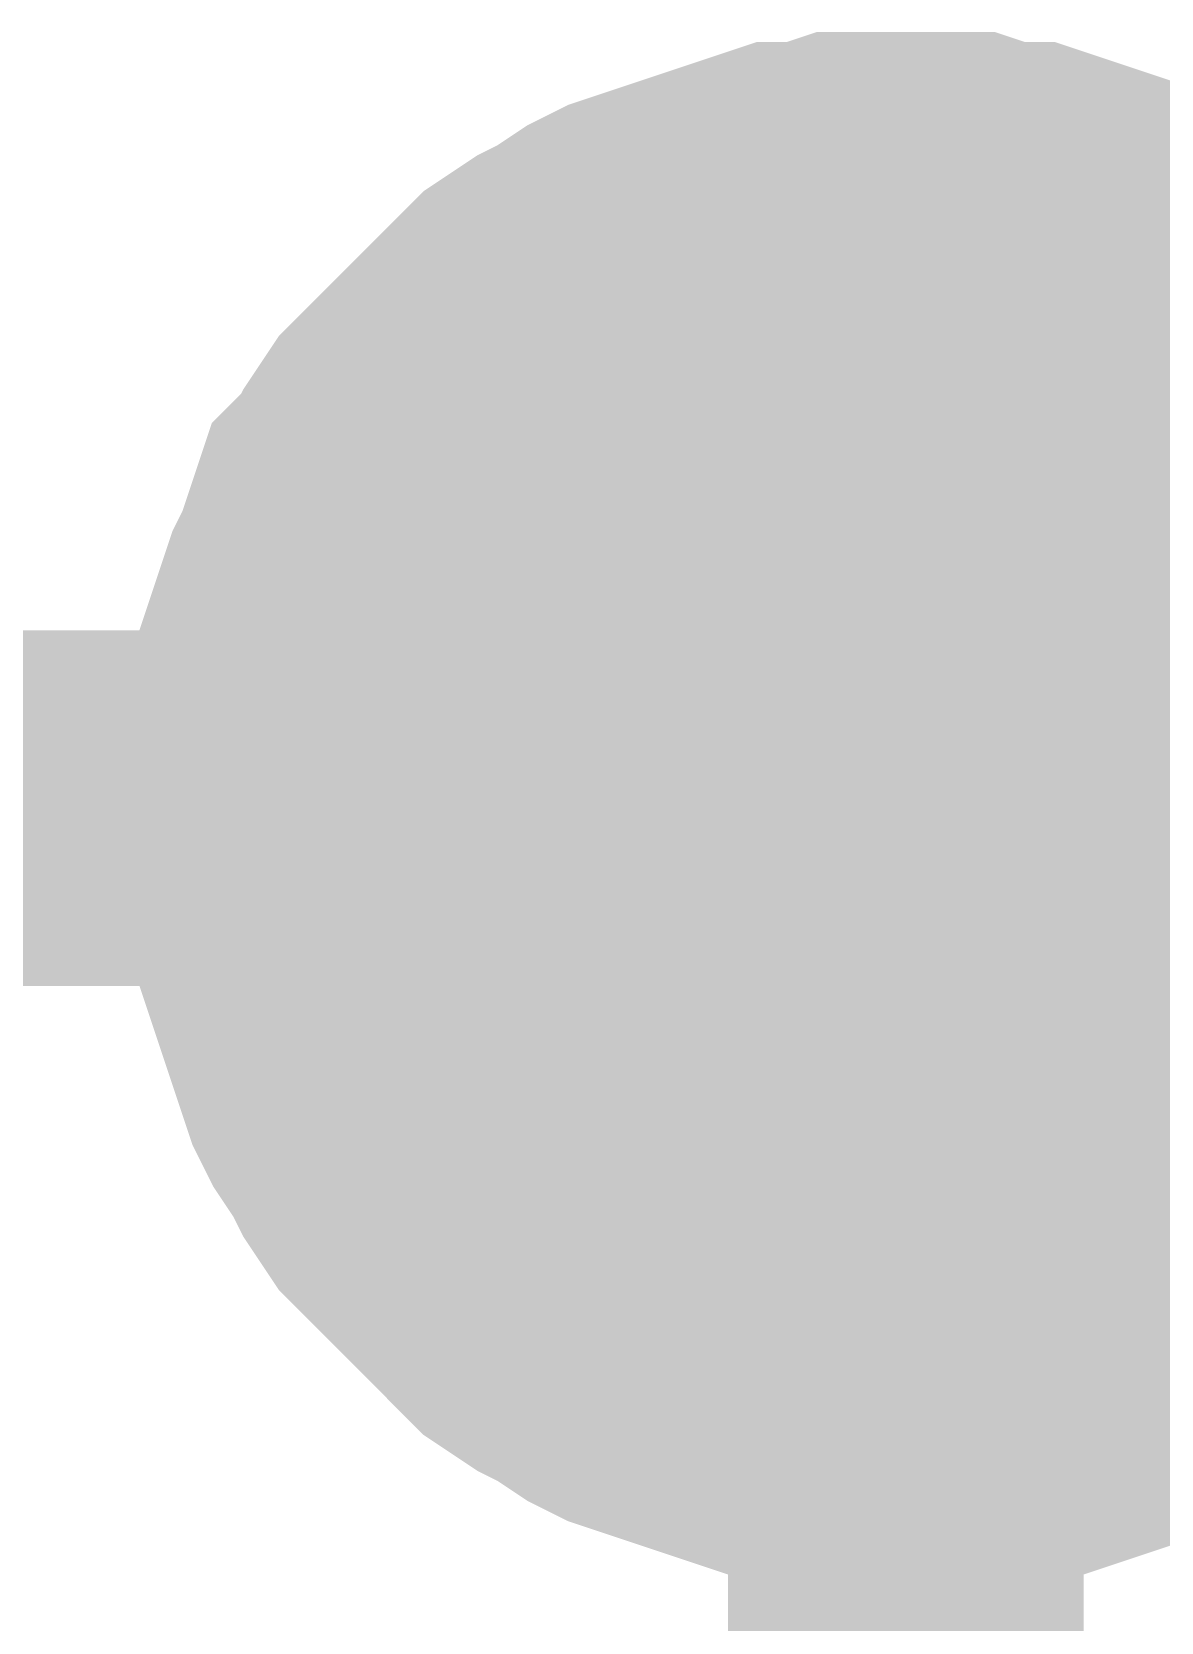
# Model space of a CAD drawing. Header units: inches. Extents: x 0 to 431, y 0 to 297.
# Drawn here: x 64.769 to 65.721, y 98.313 to 99.653 of the extents above; entities that cross this region are included whole.
import ezdxf

# ---------------------------------------------------------------- set-up
doc = ezdxf.new("R2010")
doc.units = ezdxf.units.IN
doc.layers.add('Sheet', color=255, linetype='Continuous')

msp = doc.modelspace()

# ---------------------------------------------------------------- linework, layer by layer
at = {"layer": 'Sheet'}
for points in [[(64.9933, 98.9985, 0.2997, 0.2997, 0), (64.9933, 99.0237, 0.2997, 0.2997, 0), (64.9933, 99.0489, 0.2997, 0.2997, 0), (65.0017, 99.0742, 0.2997, 0.2997, 0), (65.0017, 99.0994, 0.2997, 0.2997, 0), (65.0101, 99.1246, 0.2997, 0.2997, 0), (65.0185, 99.1498, 0.2997, 0.2997, 0), (65.0269, 99.175, 0.2997, 0.2997, 0), (65.0353, 99.1918, 0.2997, 0.2997, 0), (65.0437, 99.217, 0.2997, 0.2997, 0), (65.0521, 99.2422, 0.2997, 0.2997, 0), (65.0689, 99.259, 0.2997, 0.2997, 0), (65.0773, 99.2758, 0.2997, 0.2997, 0), (65.0941, 99.301, 0.2997, 0.2997, 0), (65.1109, 99.3178, 0.2997, 0.2997, 0), (65.1277, 99.3346, 0.2997, 0.2997, 0), (65.1445, 99.3514, 0.2997, 0.2997, 0), (65.1613, 99.3682, 0.2997, 0.2997, 0), (65.1781, 99.385, 0.2997, 0.2997, 0), (65.1949, 99.4018, 0.2997, 0.2997, 0), (65.2201, 99.4186, 0.2997, 0.2997, 0), (65.2369, 99.427, 0.2997, 0.2997, 0), (65.2621, 99.4438, 0.2997, 0.2997, 0), (65.2789, 99.4522, 0.2997, 0.2997, 0), (65.3041, 99.4606, 0.2997, 0.2997, 0), (65.3293, 99.469, 0.2997, 0.2997, 0), (65.3545, 99.4774, 0.2997, 0.2997, 0), (65.3797, 99.4858, 0.2997, 0.2997, 0), (65.4049, 99.4942, 0.2997, 0.2997, 0), (65.4301, 99.4942, 0.2997, 0.2997, 0), (65.4553, 99.5026, 0.2997, 0.2997, 0), (65.4805, 99.5026, 0.2997, 0.2997, 0), (65.5057, 99.5026, 0.2997, 0.2997, 0)], [(64.9933, 98.9985, 0.2997, 0.2997, 0), (64.9933, 99.0237, 0.2997, 0.2997, 0), (64.9933, 99.0489, 0.2997, 0.2997, 0), (65.0017, 99.0742, 0.2997, 0.2997, 0), (65.0017, 99.0994, 0.2997, 0.2997, 0), (65.0101, 99.1246, 0.2997, 0.2997, 0), (65.0185, 99.1498, 0.2997, 0.2997, 0), (65.0269, 99.175, 0.2997, 0.2997, 0), (65.0353, 99.1918, 0.2997, 0.2997, 0), (65.0437, 99.217, 0.2997, 0.2997, 0), (65.0521, 99.2422, 0.2997, 0.2997, 0), (65.0689, 99.259, 0.2997, 0.2997, 0), (65.0773, 99.2758, 0.2997, 0.2997, 0), (65.0941, 99.301, 0.2997, 0.2997, 0), (65.1109, 99.3178, 0.2997, 0.2997, 0), (65.1277, 99.3346, 0.2997, 0.2997, 0), (65.1445, 99.3514, 0.2997, 0.2997, 0), (65.1613, 99.3682, 0.2997, 0.2997, 0), (65.1781, 99.385, 0.2997, 0.2997, 0), (65.1949, 99.4018, 0.2997, 0.2997, 0), (65.2201, 99.4186, 0.2997, 0.2997, 0), (65.2369, 99.427, 0.2997, 0.2997, 0), (65.2621, 99.4438, 0.2997, 0.2997, 0), (65.2789, 99.4522, 0.2997, 0.2997, 0), (65.3041, 99.4606, 0.2997, 0.2997, 0), (65.3293, 99.469, 0.2997, 0.2997, 0), (65.3545, 99.4774, 0.2997, 0.2997, 0), (65.3797, 99.4858, 0.2997, 0.2997, 0), (65.4049, 99.4942, 0.2997, 0.2997, 0), (65.4301, 99.4942, 0.2997, 0.2997, 0), (65.4553, 99.5026, 0.2997, 0.2997, 0), (65.4805, 99.5026, 0.2997, 0.2997, 0), (65.5057, 99.5026, 0.2997, 0.2997, 0)], [(64.9933, 98.9985, 0.2997, 0.2997, 0), (64.9933, 99.0237, 0.2997, 0.2997, 0), (64.9933, 99.0489, 0.2997, 0.2997, 0), (65.0017, 99.0742, 0.2997, 0.2997, 0), (65.0017, 99.0994, 0.2997, 0.2997, 0), (65.0101, 99.1246, 0.2997, 0.2997, 0), (65.0185, 99.1498, 0.2997, 0.2997, 0), (65.0269, 99.175, 0.2997, 0.2997, 0), (65.0353, 99.1918, 0.2997, 0.2997, 0), (65.0437, 99.217, 0.2997, 0.2997, 0), (65.0521, 99.2422, 0.2997, 0.2997, 0), (65.0689, 99.259, 0.2997, 0.2997, 0), (65.0773, 99.2758, 0.2997, 0.2997, 0), (65.0941, 99.301, 0.2997, 0.2997, 0), (65.1109, 99.3178, 0.2997, 0.2997, 0), (65.1277, 99.3346, 0.2997, 0.2997, 0), (65.1445, 99.3514, 0.2997, 0.2997, 0), (65.1613, 99.3682, 0.2997, 0.2997, 0), (65.1781, 99.385, 0.2997, 0.2997, 0), (65.1949, 99.4018, 0.2997, 0.2997, 0), (65.2201, 99.4186, 0.2997, 0.2997, 0), (65.2369, 99.427, 0.2997, 0.2997, 0), (65.2621, 99.4438, 0.2997, 0.2997, 0), (65.2789, 99.4522, 0.2997, 0.2997, 0), (65.3041, 99.4606, 0.2997, 0.2997, 0), (65.3293, 99.469, 0.2997, 0.2997, 0), (65.3545, 99.4774, 0.2997, 0.2997, 0), (65.3797, 99.4858, 0.2997, 0.2997, 0), (65.4049, 99.4942, 0.2997, 0.2997, 0), (65.4301, 99.4942, 0.2997, 0.2997, 0), (65.4553, 99.5026, 0.2997, 0.2997, 0), (65.4805, 99.5026, 0.2997, 0.2997, 0), (65.5057, 99.5026, 0.2997, 0.2997, 0)], [(64.9933, 98.9985, 0.2997, 0.2997, 0), (64.9933, 99.0237, 0.2997, 0.2997, 0), (64.9933, 99.0489, 0.2997, 0.2997, 0), (65.0017, 99.0742, 0.2997, 0.2997, 0), (65.0017, 99.0994, 0.2997, 0.2997, 0), (65.0101, 99.1246, 0.2997, 0.2997, 0), (65.0185, 99.1498, 0.2997, 0.2997, 0), (65.0269, 99.175, 0.2997, 0.2997, 0), (65.0353, 99.1918, 0.2997, 0.2997, 0), (65.0437, 99.217, 0.2997, 0.2997, 0), (65.0521, 99.2422, 0.2997, 0.2997, 0), (65.0689, 99.259, 0.2997, 0.2997, 0), (65.0773, 99.2758, 0.2997, 0.2997, 0), (65.0941, 99.301, 0.2997, 0.2997, 0), (65.1109, 99.3178, 0.2997, 0.2997, 0), (65.1277, 99.3346, 0.2997, 0.2997, 0), (65.1445, 99.3514, 0.2997, 0.2997, 0), (65.1613, 99.3682, 0.2997, 0.2997, 0), (65.1781, 99.385, 0.2997, 0.2997, 0), (65.1949, 99.4018, 0.2997, 0.2997, 0), (65.2201, 99.4186, 0.2997, 0.2997, 0), (65.2369, 99.427, 0.2997, 0.2997, 0), (65.2621, 99.4438, 0.2997, 0.2997, 0), (65.2789, 99.4522, 0.2997, 0.2997, 0), (65.3041, 99.4606, 0.2997, 0.2997, 0), (65.3293, 99.469, 0.2997, 0.2997, 0), (65.3545, 99.4774, 0.2997, 0.2997, 0), (65.3797, 99.4858, 0.2997, 0.2997, 0), (65.4049, 99.4942, 0.2997, 0.2997, 0), (65.4301, 99.4942, 0.2997, 0.2997, 0), (65.4553, 99.5026, 0.2997, 0.2997, 0), (65.4805, 99.5026, 0.2997, 0.2997, 0), (65.5057, 99.5026, 0.2997, 0.2997, 0)], [(65.5057, 99.5026, 0.2997, 0.2997, 0), (65.5057, 99.5026, 0.2997, 0.2997, 0)], [(65.5057, 99.5026, 0.2997, 0.2997, 0), (65.5309, 99.5026, 0.2997, 0.2997, 0), (65.5562, 99.5026, 0.2997, 0.2997, 0), (65.5814, 99.4942, 0.2997, 0.2997, 0), (65.6066, 99.4942, 0.2997, 0.2997, 0), (65.6318, 99.4858, 0.2997, 0.2997, 0), (65.657, 99.4774, 0.2997, 0.2997, 0), (65.6822, 99.469, 0.2997, 0.2997, 0), (65.699, 99.4606, 0.2997, 0.2997, 0), (65.7242, 99.4522, 0.2997, 0.2997, 0), (65.7494, 99.4438, 0.2997, 0.2997, 0), (65.7662, 99.427, 0.2997, 0.2997, 0), (65.783, 99.4186, 0.2997, 0.2997, 0), (65.8082, 99.4018, 0.2997, 0.2997, 0), (65.825, 99.385, 0.2997, 0.2997, 0), (65.8418, 99.3682, 0.2997, 0.2997, 0), (65.8586, 99.3514, 0.2997, 0.2997, 0), (65.8754, 99.3346, 0.2997, 0.2997, 0)], [(65.5057, 99.5026, 0.2997, 0.2997, 0), (65.5057, 99.5026, 0.2997, 0.2997, 0)], [(65.5057, 99.5026, 0.2997, 0.2997, 0), (65.5309, 99.5026, 0.2997, 0.2997, 0), (65.5562, 99.5026, 0.2997, 0.2997, 0), (65.5814, 99.4942, 0.2997, 0.2997, 0), (65.6066, 99.4942, 0.2997, 0.2997, 0), (65.6318, 99.4858, 0.2997, 0.2997, 0), (65.657, 99.4774, 0.2997, 0.2997, 0), (65.6822, 99.469, 0.2997, 0.2997, 0), (65.699, 99.4606, 0.2997, 0.2997, 0), (65.7242, 99.4522, 0.2997, 0.2997, 0), (65.7494, 99.4438, 0.2997, 0.2997, 0), (65.7662, 99.427, 0.2997, 0.2997, 0), (65.783, 99.4186, 0.2997, 0.2997, 0), (65.8082, 99.4018, 0.2997, 0.2997, 0), (65.825, 99.385, 0.2997, 0.2997, 0), (65.8418, 99.3682, 0.2997, 0.2997, 0), (65.8586, 99.3514, 0.2997, 0.2997, 0), (65.8754, 99.3346, 0.2997, 0.2997, 0)], [(65.5057, 99.5026, 0.2997, 0.2997, 0), (65.5057, 99.5026, 0.2997, 0.2997, 0)], [(65.5057, 99.5026, 0.2997, 0.2997, 0), (65.5309, 99.5026, 0.2997, 0.2997, 0), (65.5562, 99.5026, 0.2997, 0.2997, 0), (65.5814, 99.4942, 0.2997, 0.2997, 0), (65.6066, 99.4942, 0.2997, 0.2997, 0), (65.6318, 99.4858, 0.2997, 0.2997, 0), (65.657, 99.4774, 0.2997, 0.2997, 0), (65.6822, 99.469, 0.2997, 0.2997, 0), (65.699, 99.4606, 0.2997, 0.2997, 0), (65.7242, 99.4522, 0.2997, 0.2997, 0), (65.7494, 99.4438, 0.2997, 0.2997, 0), (65.7662, 99.427, 0.2997, 0.2997, 0), (65.783, 99.4186, 0.2997, 0.2997, 0), (65.8082, 99.4018, 0.2997, 0.2997, 0), (65.825, 99.385, 0.2997, 0.2997, 0), (65.8418, 99.3682, 0.2997, 0.2997, 0), (65.8586, 99.3514, 0.2997, 0.2997, 0), (65.8754, 99.3346, 0.2997, 0.2997, 0)], [(65.5057, 99.5026, 0.2997, 0.2997, 0), (65.5057, 99.5026, 0.2997, 0.2997, 0)], [(65.5057, 99.5026, 0.2997, 0.2997, 0), (65.5309, 99.5026, 0.2997, 0.2997, 0), (65.5562, 99.5026, 0.2997, 0.2997, 0), (65.5814, 99.4942, 0.2997, 0.2997, 0), (65.6066, 99.4942, 0.2997, 0.2997, 0), (65.6318, 99.4858, 0.2997, 0.2997, 0), (65.657, 99.4774, 0.2997, 0.2997, 0), (65.6822, 99.469, 0.2997, 0.2997, 0), (65.699, 99.4606, 0.2997, 0.2997, 0), (65.7242, 99.4522, 0.2997, 0.2997, 0), (65.7494, 99.4438, 0.2997, 0.2997, 0), (65.7662, 99.427, 0.2997, 0.2997, 0), (65.783, 99.4186, 0.2997, 0.2997, 0), (65.8082, 99.4018, 0.2997, 0.2997, 0), (65.825, 99.385, 0.2997, 0.2997, 0), (65.8418, 99.3682, 0.2997, 0.2997, 0), (65.8586, 99.3514, 0.2997, 0.2997, 0), (65.8754, 99.3346, 0.2997, 0.2997, 0)], [(64.9933, 98.9985, 0.0991, 0.0991, 0), (64.9933, 99.0237, 0.0991, 0.0991, 0), (64.9933, 99.0489, 0.0991, 0.0991, 0), (65.0017, 99.0742, 0.0991, 0.0991, 0), (65.0017, 99.0994, 0.0991, 0.0991, 0), (65.0101, 99.1246, 0.0991, 0.0991, 0), (65.0185, 99.1498, 0.0991, 0.0991, 0), (65.0269, 99.175, 0.0991, 0.0991, 0), (65.0353, 99.1918, 0.0991, 0.0991, 0), (65.0437, 99.217, 0.0991, 0.0991, 0), (65.0521, 99.2422, 0.0991, 0.0991, 0), (65.0689, 99.259, 0.0991, 0.0991, 0), (65.0773, 99.2758, 0.0991, 0.0991, 0), (65.0941, 99.301, 0.0991, 0.0991, 0), (65.1109, 99.3178, 0.0991, 0.0991, 0), (65.1277, 99.3346, 0.0991, 0.0991, 0), (65.1445, 99.3514, 0.0991, 0.0991, 0), (65.1613, 99.3682, 0.0991, 0.0991, 0), (65.1781, 99.385, 0.0991, 0.0991, 0), (65.1949, 99.4018, 0.0991, 0.0991, 0), (65.2201, 99.4186, 0.0991, 0.0991, 0), (65.2369, 99.427, 0.0991, 0.0991, 0), (65.2621, 99.4438, 0.0991, 0.0991, 0), (65.2789, 99.4522, 0.0991, 0.0991, 0), (65.3041, 99.4606, 0.0991, 0.0991, 0), (65.3293, 99.469, 0.0991, 0.0991, 0), (65.3545, 99.4774, 0.0991, 0.0991, 0), (65.3797, 99.4858, 0.0991, 0.0991, 0), (65.4049, 99.4942, 0.0991, 0.0991, 0), (65.4301, 99.4942, 0.0991, 0.0991, 0), (65.4553, 99.5026, 0.0991, 0.0991, 0), (65.4805, 99.5026, 0.0991, 0.0991, 0), (65.5057, 99.5026, 0.0991, 0.0991, 0)], [(64.9933, 98.9985, 0.0991, 0.0991, 0), (64.9933, 99.0237, 0.0991, 0.0991, 0), (64.9933, 99.0489, 0.0991, 0.0991, 0), (65.0017, 99.0742, 0.0991, 0.0991, 0), (65.0017, 99.0994, 0.0991, 0.0991, 0), (65.0101, 99.1246, 0.0991, 0.0991, 0), (65.0185, 99.1498, 0.0991, 0.0991, 0), (65.0269, 99.175, 0.0991, 0.0991, 0), (65.0353, 99.1918, 0.0991, 0.0991, 0), (65.0437, 99.217, 0.0991, 0.0991, 0), (65.0521, 99.2422, 0.0991, 0.0991, 0), (65.0689, 99.259, 0.0991, 0.0991, 0), (65.0773, 99.2758, 0.0991, 0.0991, 0), (65.0941, 99.301, 0.0991, 0.0991, 0), (65.1109, 99.3178, 0.0991, 0.0991, 0), (65.1277, 99.3346, 0.0991, 0.0991, 0), (65.1445, 99.3514, 0.0991, 0.0991, 0), (65.1613, 99.3682, 0.0991, 0.0991, 0), (65.1781, 99.385, 0.0991, 0.0991, 0), (65.1949, 99.4018, 0.0991, 0.0991, 0), (65.2201, 99.4186, 0.0991, 0.0991, 0), (65.2369, 99.427, 0.0991, 0.0991, 0), (65.2621, 99.4438, 0.0991, 0.0991, 0), (65.2789, 99.4522, 0.0991, 0.0991, 0), (65.3041, 99.4606, 0.0991, 0.0991, 0), (65.3293, 99.469, 0.0991, 0.0991, 0), (65.3545, 99.4774, 0.0991, 0.0991, 0), (65.3797, 99.4858, 0.0991, 0.0991, 0), (65.4049, 99.4942, 0.0991, 0.0991, 0), (65.4301, 99.4942, 0.0991, 0.0991, 0), (65.4553, 99.5026, 0.0991, 0.0991, 0), (65.4805, 99.5026, 0.0991, 0.0991, 0), (65.5057, 99.5026, 0.0991, 0.0991, 0)], [(64.9933, 98.9985, 0.0991, 0.0991, 0), (64.9933, 99.0237, 0.0991, 0.0991, 0), (64.9933, 99.0489, 0.0991, 0.0991, 0), (65.0017, 99.0742, 0.0991, 0.0991, 0), (65.0017, 99.0994, 0.0991, 0.0991, 0), (65.0101, 99.1246, 0.0991, 0.0991, 0), (65.0185, 99.1498, 0.0991, 0.0991, 0), (65.0269, 99.175, 0.0991, 0.0991, 0), (65.0353, 99.1918, 0.0991, 0.0991, 0), (65.0437, 99.217, 0.0991, 0.0991, 0), (65.0521, 99.2422, 0.0991, 0.0991, 0), (65.0689, 99.259, 0.0991, 0.0991, 0), (65.0773, 99.2758, 0.0991, 0.0991, 0), (65.0941, 99.301, 0.0991, 0.0991, 0), (65.1109, 99.3178, 0.0991, 0.0991, 0), (65.1277, 99.3346, 0.0991, 0.0991, 0), (65.1445, 99.3514, 0.0991, 0.0991, 0), (65.1613, 99.3682, 0.0991, 0.0991, 0), (65.1781, 99.385, 0.0991, 0.0991, 0), (65.1949, 99.4018, 0.0991, 0.0991, 0), (65.2201, 99.4186, 0.0991, 0.0991, 0), (65.2369, 99.427, 0.0991, 0.0991, 0), (65.2621, 99.4438, 0.0991, 0.0991, 0), (65.2789, 99.4522, 0.0991, 0.0991, 0), (65.3041, 99.4606, 0.0991, 0.0991, 0), (65.3293, 99.469, 0.0991, 0.0991, 0), (65.3545, 99.4774, 0.0991, 0.0991, 0), (65.3797, 99.4858, 0.0991, 0.0991, 0), (65.4049, 99.4942, 0.0991, 0.0991, 0), (65.4301, 99.4942, 0.0991, 0.0991, 0), (65.4553, 99.5026, 0.0991, 0.0991, 0), (65.4805, 99.5026, 0.0991, 0.0991, 0), (65.5057, 99.5026, 0.0991, 0.0991, 0)], [(64.9933, 98.9985, 0.0991, 0.0991, 0), (64.9933, 99.0237, 0.0991, 0.0991, 0), (64.9933, 99.0489, 0.0991, 0.0991, 0), (65.0017, 99.0742, 0.0991, 0.0991, 0), (65.0017, 99.0994, 0.0991, 0.0991, 0), (65.0101, 99.1246, 0.0991, 0.0991, 0), (65.0185, 99.1498, 0.0991, 0.0991, 0), (65.0269, 99.175, 0.0991, 0.0991, 0), (65.0353, 99.1918, 0.0991, 0.0991, 0), (65.0437, 99.217, 0.0991, 0.0991, 0), (65.0521, 99.2422, 0.0991, 0.0991, 0), (65.0689, 99.259, 0.0991, 0.0991, 0), (65.0773, 99.2758, 0.0991, 0.0991, 0), (65.0941, 99.301, 0.0991, 0.0991, 0), (65.1109, 99.3178, 0.0991, 0.0991, 0), (65.1277, 99.3346, 0.0991, 0.0991, 0), (65.1445, 99.3514, 0.0991, 0.0991, 0), (65.1613, 99.3682, 0.0991, 0.0991, 0), (65.1781, 99.385, 0.0991, 0.0991, 0), (65.1949, 99.4018, 0.0991, 0.0991, 0), (65.2201, 99.4186, 0.0991, 0.0991, 0), (65.2369, 99.427, 0.0991, 0.0991, 0), (65.2621, 99.4438, 0.0991, 0.0991, 0), (65.2789, 99.4522, 0.0991, 0.0991, 0), (65.3041, 99.4606, 0.0991, 0.0991, 0), (65.3293, 99.469, 0.0991, 0.0991, 0), (65.3545, 99.4774, 0.0991, 0.0991, 0), (65.3797, 99.4858, 0.0991, 0.0991, 0), (65.4049, 99.4942, 0.0991, 0.0991, 0), (65.4301, 99.4942, 0.0991, 0.0991, 0), (65.4553, 99.5026, 0.0991, 0.0991, 0), (65.4805, 99.5026, 0.0991, 0.0991, 0), (65.5057, 99.5026, 0.0991, 0.0991, 0)], [(65.5057, 99.5026, 0.0991, 0.0991, 0), (65.5057, 99.5026, 0.0991, 0.0991, 0)], [(65.5057, 99.5026, 0.0991, 0.0991, 0), (65.5309, 99.5026, 0.0991, 0.0991, 0), (65.5562, 99.5026, 0.0991, 0.0991, 0), (65.5814, 99.4942, 0.0991, 0.0991, 0), (65.6066, 99.4942, 0.0991, 0.0991, 0), (65.6318, 99.4858, 0.0991, 0.0991, 0), (65.657, 99.4774, 0.0991, 0.0991, 0), (65.6822, 99.469, 0.0991, 0.0991, 0), (65.699, 99.4606, 0.0991, 0.0991, 0), (65.7242, 99.4522, 0.0991, 0.0991, 0), (65.7494, 99.4438, 0.0991, 0.0991, 0), (65.7662, 99.427, 0.0991, 0.0991, 0), (65.783, 99.4186, 0.0991, 0.0991, 0)], [(65.5057, 99.5026, 0.0991, 0.0991, 0), (65.5057, 99.5026, 0.0991, 0.0991, 0)], [(65.5057, 99.5026, 0.0991, 0.0991, 0), (65.5309, 99.5026, 0.0991, 0.0991, 0), (65.5562, 99.5026, 0.0991, 0.0991, 0), (65.5814, 99.4942, 0.0991, 0.0991, 0), (65.6066, 99.4942, 0.0991, 0.0991, 0), (65.6318, 99.4858, 0.0991, 0.0991, 0), (65.657, 99.4774, 0.0991, 0.0991, 0), (65.6822, 99.469, 0.0991, 0.0991, 0), (65.699, 99.4606, 0.0991, 0.0991, 0), (65.7242, 99.4522, 0.0991, 0.0991, 0), (65.7494, 99.4438, 0.0991, 0.0991, 0), (65.7662, 99.427, 0.0991, 0.0991, 0), (65.783, 99.4186, 0.0991, 0.0991, 0)], [(65.5057, 99.5026, 0.0991, 0.0991, 0), (65.5057, 99.5026, 0.0991, 0.0991, 0)], [(65.5057, 99.5026, 0.0991, 0.0991, 0), (65.5309, 99.5026, 0.0991, 0.0991, 0), (65.5562, 99.5026, 0.0991, 0.0991, 0), (65.5814, 99.4942, 0.0991, 0.0991, 0), (65.6066, 99.4942, 0.0991, 0.0991, 0), (65.6318, 99.4858, 0.0991, 0.0991, 0), (65.657, 99.4774, 0.0991, 0.0991, 0), (65.6822, 99.469, 0.0991, 0.0991, 0), (65.699, 99.4606, 0.0991, 0.0991, 0), (65.7242, 99.4522, 0.0991, 0.0991, 0), (65.7494, 99.4438, 0.0991, 0.0991, 0), (65.7662, 99.427, 0.0991, 0.0991, 0), (65.783, 99.4186, 0.0991, 0.0991, 0)], [(65.5057, 99.5026, 0.0991, 0.0991, 0), (65.5057, 99.5026, 0.0991, 0.0991, 0)], [(65.5057, 99.5026, 0.0991, 0.0991, 0), (65.5309, 99.5026, 0.0991, 0.0991, 0), (65.5562, 99.5026, 0.0991, 0.0991, 0), (65.5814, 99.4942, 0.0991, 0.0991, 0), (65.6066, 99.4942, 0.0991, 0.0991, 0), (65.6318, 99.4858, 0.0991, 0.0991, 0), (65.657, 99.4774, 0.0991, 0.0991, 0), (65.6822, 99.469, 0.0991, 0.0991, 0), (65.699, 99.4606, 0.0991, 0.0991, 0), (65.7242, 99.4522, 0.0991, 0.0991, 0), (65.7494, 99.4438, 0.0991, 0.0991, 0), (65.7662, 99.427, 0.0991, 0.0991, 0), (65.783, 99.4186, 0.0991, 0.0991, 0)], [(65.5057, 98.9985, 0.2997, 0.2997, 0), (29.01, 98.9985, 0.2997, 0.2997, 0), (29.01, 91, 0.2997, 0.2997, 0), (29.01, 70.9953, 0.2997, 0.2997, 0)], [(65.5057, 98.486, 0.2997, 0.2997, 0), (65.4805, 98.486, 0.2997, 0.2997, 0), (65.4553, 98.486, 0.2997, 0.2997, 0), (65.4301, 98.4944, 0.2997, 0.2997, 0), (65.4049, 98.4944, 0.2997, 0.2997, 0), (65.3797, 98.5028, 0.2997, 0.2997, 0), (65.3545, 98.5112, 0.2997, 0.2997, 0), (65.3293, 98.5196, 0.2997, 0.2997, 0), (65.3041, 98.528, 0.2997, 0.2997, 0), (65.2789, 98.5364, 0.2997, 0.2997, 0), (65.2621, 98.5448, 0.2997, 0.2997, 0), (65.2369, 98.5616, 0.2997, 0.2997, 0), (65.2201, 98.57, 0.2997, 0.2997, 0), (65.1949, 98.5868, 0.2997, 0.2997, 0), (65.1781, 98.6036, 0.2997, 0.2997, 0), (65.1613, 98.6205, 0.2997, 0.2997, 0), (65.1445, 98.6373, 0.2997, 0.2997, 0), (65.1277, 98.6541, 0.2997, 0.2997, 0), (65.1109, 98.6709, 0.2997, 0.2997, 0), (65.0941, 98.6877, 0.2997, 0.2997, 0), (65.0773, 98.7129, 0.2997, 0.2997, 0), (65.0689, 98.7297, 0.2997, 0.2997, 0), (65.0521, 98.7549, 0.2997, 0.2997, 0), (65.0437, 98.7717, 0.2997, 0.2997, 0), (65.0353, 98.7969, 0.2997, 0.2997, 0), (65.0269, 98.8221, 0.2997, 0.2997, 0), (65.0185, 98.8473, 0.2997, 0.2997, 0), (65.0101, 98.8725, 0.2997, 0.2997, 0), (65.0017, 98.8977, 0.2997, 0.2997, 0), (65.0017, 98.9229, 0.2997, 0.2997, 0), (64.9933, 98.9481, 0.2997, 0.2997, 0), (64.9933, 98.9733, 0.2997, 0.2997, 0), (64.9933, 98.9985, 0.2997, 0.2997, 0)], [(64.9933, 98.9985, 0.2997, 0.2997, 0), (64.9933, 98.9985, 0.2997, 0.2997, 0)], [(65.5057, 98.486, 0.2997, 0.2997, 0), (65.4805, 98.486, 0.2997, 0.2997, 0), (65.4553, 98.486, 0.2997, 0.2997, 0), (65.4301, 98.4944, 0.2997, 0.2997, 0), (65.4049, 98.4944, 0.2997, 0.2997, 0), (65.3797, 98.5028, 0.2997, 0.2997, 0), (65.3545, 98.5112, 0.2997, 0.2997, 0), (65.3293, 98.5196, 0.2997, 0.2997, 0), (65.3041, 98.528, 0.2997, 0.2997, 0), (65.2789, 98.5364, 0.2997, 0.2997, 0), (65.2621, 98.5448, 0.2997, 0.2997, 0), (65.2369, 98.5616, 0.2997, 0.2997, 0), (65.2201, 98.57, 0.2997, 0.2997, 0), (65.1949, 98.5868, 0.2997, 0.2997, 0), (65.1781, 98.6036, 0.2997, 0.2997, 0), (65.1613, 98.6205, 0.2997, 0.2997, 0), (65.1445, 98.6373, 0.2997, 0.2997, 0), (65.1277, 98.6541, 0.2997, 0.2997, 0), (65.1109, 98.6709, 0.2997, 0.2997, 0), (65.0941, 98.6877, 0.2997, 0.2997, 0), (65.0773, 98.7129, 0.2997, 0.2997, 0), (65.0689, 98.7297, 0.2997, 0.2997, 0), (65.0521, 98.7549, 0.2997, 0.2997, 0), (65.0437, 98.7717, 0.2997, 0.2997, 0), (65.0353, 98.7969, 0.2997, 0.2997, 0), (65.0269, 98.8221, 0.2997, 0.2997, 0), (65.0185, 98.8473, 0.2997, 0.2997, 0), (65.0101, 98.8725, 0.2997, 0.2997, 0), (65.0017, 98.8977, 0.2997, 0.2997, 0), (65.0017, 98.9229, 0.2997, 0.2997, 0), (64.9933, 98.9481, 0.2997, 0.2997, 0), (64.9933, 98.9733, 0.2997, 0.2997, 0), (64.9933, 98.9985, 0.2997, 0.2997, 0)], [(64.9933, 98.9985, 0.2997, 0.2997, 0), (64.9933, 98.9985, 0.2997, 0.2997, 0)], [(65.5057, 98.486, 0.2997, 0.2997, 0), (65.4805, 98.486, 0.2997, 0.2997, 0), (65.4553, 98.486, 0.2997, 0.2997, 0), (65.4301, 98.4944, 0.2997, 0.2997, 0), (65.4049, 98.4944, 0.2997, 0.2997, 0), (65.3797, 98.5028, 0.2997, 0.2997, 0), (65.3545, 98.5112, 0.2997, 0.2997, 0), (65.3293, 98.5196, 0.2997, 0.2997, 0), (65.3041, 98.528, 0.2997, 0.2997, 0), (65.2789, 98.5364, 0.2997, 0.2997, 0), (65.2621, 98.5448, 0.2997, 0.2997, 0), (65.2369, 98.5616, 0.2997, 0.2997, 0), (65.2201, 98.57, 0.2997, 0.2997, 0), (65.1949, 98.5868, 0.2997, 0.2997, 0), (65.1781, 98.6036, 0.2997, 0.2997, 0), (65.1613, 98.6205, 0.2997, 0.2997, 0), (65.1445, 98.6373, 0.2997, 0.2997, 0), (65.1277, 98.6541, 0.2997, 0.2997, 0), (65.1109, 98.6709, 0.2997, 0.2997, 0), (65.0941, 98.6877, 0.2997, 0.2997, 0), (65.0773, 98.7129, 0.2997, 0.2997, 0), (65.0689, 98.7297, 0.2997, 0.2997, 0), (65.0521, 98.7549, 0.2997, 0.2997, 0), (65.0437, 98.7717, 0.2997, 0.2997, 0), (65.0353, 98.7969, 0.2997, 0.2997, 0), (65.0269, 98.8221, 0.2997, 0.2997, 0), (65.0185, 98.8473, 0.2997, 0.2997, 0), (65.0101, 98.8725, 0.2997, 0.2997, 0), (65.0017, 98.8977, 0.2997, 0.2997, 0), (65.0017, 98.9229, 0.2997, 0.2997, 0), (64.9933, 98.9481, 0.2997, 0.2997, 0), (64.9933, 98.9733, 0.2997, 0.2997, 0), (64.9933, 98.9985, 0.2997, 0.2997, 0)], [(64.9933, 98.9985, 0.2997, 0.2997, 0), (64.9933, 98.9985, 0.2997, 0.2997, 0)], [(65.5057, 98.486, 0.2997, 0.2997, 0), (65.4805, 98.486, 0.2997, 0.2997, 0), (65.4553, 98.486, 0.2997, 0.2997, 0), (65.4301, 98.4944, 0.2997, 0.2997, 0), (65.4049, 98.4944, 0.2997, 0.2997, 0), (65.3797, 98.5028, 0.2997, 0.2997, 0), (65.3545, 98.5112, 0.2997, 0.2997, 0), (65.3293, 98.5196, 0.2997, 0.2997, 0), (65.3041, 98.528, 0.2997, 0.2997, 0), (65.2789, 98.5364, 0.2997, 0.2997, 0), (65.2621, 98.5448, 0.2997, 0.2997, 0), (65.2369, 98.5616, 0.2997, 0.2997, 0), (65.2201, 98.57, 0.2997, 0.2997, 0), (65.1949, 98.5868, 0.2997, 0.2997, 0), (65.1781, 98.6036, 0.2997, 0.2997, 0), (65.1613, 98.6205, 0.2997, 0.2997, 0), (65.1445, 98.6373, 0.2997, 0.2997, 0), (65.1277, 98.6541, 0.2997, 0.2997, 0), (65.1109, 98.6709, 0.2997, 0.2997, 0), (65.0941, 98.6877, 0.2997, 0.2997, 0), (65.0773, 98.7129, 0.2997, 0.2997, 0), (65.0689, 98.7297, 0.2997, 0.2997, 0), (65.0521, 98.7549, 0.2997, 0.2997, 0), (65.0437, 98.7717, 0.2997, 0.2997, 0), (65.0353, 98.7969, 0.2997, 0.2997, 0), (65.0269, 98.8221, 0.2997, 0.2997, 0), (65.0185, 98.8473, 0.2997, 0.2997, 0), (65.0101, 98.8725, 0.2997, 0.2997, 0), (65.0017, 98.8977, 0.2997, 0.2997, 0), (65.0017, 98.9229, 0.2997, 0.2997, 0), (64.9933, 98.9481, 0.2997, 0.2997, 0), (64.9933, 98.9733, 0.2997, 0.2997, 0), (64.9933, 98.9985, 0.2997, 0.2997, 0)], [(64.9933, 98.9985, 0.2997, 0.2997, 0), (64.9933, 98.9985, 0.2997, 0.2997, 0)], [(70.5802, 72.9025, 0.2997, 0.2997, 0), (65.5057, 72.9025, 0.2997, 0.2997, 0), (65.5057, 98.9985, 0.2997, 0.2997, 0), (87.2234, 98.9985, 0.2997, 0.2997, 0)], [(65.5057, 98.486, 0.0991, 0.0991, 0), (65.4805, 98.486, 0.0991, 0.0991, 0), (65.4553, 98.486, 0.0991, 0.0991, 0), (65.4301, 98.4944, 0.0991, 0.0991, 0), (65.4049, 98.4944, 0.0991, 0.0991, 0), (65.3797, 98.5028, 0.0991, 0.0991, 0), (65.3545, 98.5112, 0.0991, 0.0991, 0), (65.3293, 98.5196, 0.0991, 0.0991, 0), (65.3041, 98.528, 0.0991, 0.0991, 0), (65.2789, 98.5364, 0.0991, 0.0991, 0), (65.2621, 98.5448, 0.0991, 0.0991, 0), (65.2369, 98.5616, 0.0991, 0.0991, 0), (65.2201, 98.57, 0.0991, 0.0991, 0), (65.1949, 98.5868, 0.0991, 0.0991, 0), (65.1781, 98.6036, 0.0991, 0.0991, 0), (65.1613, 98.6205, 0.0991, 0.0991, 0), (65.1445, 98.6373, 0.0991, 0.0991, 0), (65.1277, 98.6541, 0.0991, 0.0991, 0), (65.1109, 98.6709, 0.0991, 0.0991, 0), (65.0941, 98.6877, 0.0991, 0.0991, 0), (65.0773, 98.7129, 0.0991, 0.0991, 0), (65.0689, 98.7297, 0.0991, 0.0991, 0), (65.0521, 98.7549, 0.0991, 0.0991, 0), (65.0437, 98.7717, 0.0991, 0.0991, 0), (65.0353, 98.7969, 0.0991, 0.0991, 0), (65.0269, 98.8221, 0.0991, 0.0991, 0), (65.0185, 98.8473, 0.0991, 0.0991, 0), (65.0101, 98.8725, 0.0991, 0.0991, 0), (65.0017, 98.8977, 0.0991, 0.0991, 0), (65.0017, 98.9229, 0.0991, 0.0991, 0), (64.9933, 98.9481, 0.0991, 0.0991, 0), (64.9933, 98.9733, 0.0991, 0.0991, 0), (64.9933, 98.9985, 0.0991, 0.0991, 0)], [(64.9933, 98.9985, 0.0991, 0.0991, 0), (64.9933, 98.9985, 0.0991, 0.0991, 0)], [(65.5057, 98.486, 0.0991, 0.0991, 0), (65.4805, 98.486, 0.0991, 0.0991, 0), (65.4553, 98.486, 0.0991, 0.0991, 0), (65.4301, 98.4944, 0.0991, 0.0991, 0), (65.4049, 98.4944, 0.0991, 0.0991, 0), (65.3797, 98.5028, 0.0991, 0.0991, 0), (65.3545, 98.5112, 0.0991, 0.0991, 0), (65.3293, 98.5196, 0.0991, 0.0991, 0), (65.3041, 98.528, 0.0991, 0.0991, 0), (65.2789, 98.5364, 0.0991, 0.0991, 0), (65.2621, 98.5448, 0.0991, 0.0991, 0), (65.2369, 98.5616, 0.0991, 0.0991, 0), (65.2201, 98.57, 0.0991, 0.0991, 0), (65.1949, 98.5868, 0.0991, 0.0991, 0), (65.1781, 98.6036, 0.0991, 0.0991, 0), (65.1613, 98.6205, 0.0991, 0.0991, 0), (65.1445, 98.6373, 0.0991, 0.0991, 0), (65.1277, 98.6541, 0.0991, 0.0991, 0), (65.1109, 98.6709, 0.0991, 0.0991, 0), (65.0941, 98.6877, 0.0991, 0.0991, 0), (65.0773, 98.7129, 0.0991, 0.0991, 0), (65.0689, 98.7297, 0.0991, 0.0991, 0), (65.0521, 98.7549, 0.0991, 0.0991, 0), (65.0437, 98.7717, 0.0991, 0.0991, 0), (65.0353, 98.7969, 0.0991, 0.0991, 0), (65.0269, 98.8221, 0.0991, 0.0991, 0), (65.0185, 98.8473, 0.0991, 0.0991, 0), (65.0101, 98.8725, 0.0991, 0.0991, 0), (65.0017, 98.8977, 0.0991, 0.0991, 0), (65.0017, 98.9229, 0.0991, 0.0991, 0), (64.9933, 98.9481, 0.0991, 0.0991, 0), (64.9933, 98.9733, 0.0991, 0.0991, 0), (64.9933, 98.9985, 0.0991, 0.0991, 0)], [(64.9933, 98.9985, 0.0991, 0.0991, 0), (64.9933, 98.9985, 0.0991, 0.0991, 0)], [(65.5057, 98.486, 0.0991, 0.0991, 0), (65.4805, 98.486, 0.0991, 0.0991, 0), (65.4553, 98.486, 0.0991, 0.0991, 0), (65.4301, 98.4944, 0.0991, 0.0991, 0), (65.4049, 98.4944, 0.0991, 0.0991, 0), (65.3797, 98.5028, 0.0991, 0.0991, 0), (65.3545, 98.5112, 0.0991, 0.0991, 0), (65.3293, 98.5196, 0.0991, 0.0991, 0), (65.3041, 98.528, 0.0991, 0.0991, 0), (65.2789, 98.5364, 0.0991, 0.0991, 0), (65.2621, 98.5448, 0.0991, 0.0991, 0), (65.2369, 98.5616, 0.0991, 0.0991, 0), (65.2201, 98.57, 0.0991, 0.0991, 0), (65.1949, 98.5868, 0.0991, 0.0991, 0), (65.1781, 98.6036, 0.0991, 0.0991, 0), (65.1613, 98.6205, 0.0991, 0.0991, 0), (65.1445, 98.6373, 0.0991, 0.0991, 0), (65.1277, 98.6541, 0.0991, 0.0991, 0), (65.1109, 98.6709, 0.0991, 0.0991, 0), (65.0941, 98.6877, 0.0991, 0.0991, 0), (65.0773, 98.7129, 0.0991, 0.0991, 0), (65.0689, 98.7297, 0.0991, 0.0991, 0), (65.0521, 98.7549, 0.0991, 0.0991, 0), (65.0437, 98.7717, 0.0991, 0.0991, 0), (65.0353, 98.7969, 0.0991, 0.0991, 0), (65.0269, 98.8221, 0.0991, 0.0991, 0), (65.0185, 98.8473, 0.0991, 0.0991, 0), (65.0101, 98.8725, 0.0991, 0.0991, 0), (65.0017, 98.8977, 0.0991, 0.0991, 0), (65.0017, 98.9229, 0.0991, 0.0991, 0), (64.9933, 98.9481, 0.0991, 0.0991, 0), (64.9933, 98.9733, 0.0991, 0.0991, 0), (64.9933, 98.9985, 0.0991, 0.0991, 0)], [(64.9933, 98.9985, 0.0991, 0.0991, 0), (64.9933, 98.9985, 0.0991, 0.0991, 0)], [(65.5057, 98.486, 0.0991, 0.0991, 0), (65.4805, 98.486, 0.0991, 0.0991, 0), (65.4553, 98.486, 0.0991, 0.0991, 0), (65.4301, 98.4944, 0.0991, 0.0991, 0), (65.4049, 98.4944, 0.0991, 0.0991, 0), (65.3797, 98.5028, 0.0991, 0.0991, 0), (65.3545, 98.5112, 0.0991, 0.0991, 0), (65.3293, 98.5196, 0.0991, 0.0991, 0), (65.3041, 98.528, 0.0991, 0.0991, 0), (65.2789, 98.5364, 0.0991, 0.0991, 0), (65.2621, 98.5448, 0.0991, 0.0991, 0), (65.2369, 98.5616, 0.0991, 0.0991, 0), (65.2201, 98.57, 0.0991, 0.0991, 0), (65.1949, 98.5868, 0.0991, 0.0991, 0), (65.1781, 98.6036, 0.0991, 0.0991, 0), (65.1613, 98.6205, 0.0991, 0.0991, 0), (65.1445, 98.6373, 0.0991, 0.0991, 0), (65.1277, 98.6541, 0.0991, 0.0991, 0), (65.1109, 98.6709, 0.0991, 0.0991, 0), (65.0941, 98.6877, 0.0991, 0.0991, 0), (65.0773, 98.7129, 0.0991, 0.0991, 0), (65.0689, 98.7297, 0.0991, 0.0991, 0), (65.0521, 98.7549, 0.0991, 0.0991, 0), (65.0437, 98.7717, 0.0991, 0.0991, 0), (65.0353, 98.7969, 0.0991, 0.0991, 0), (65.0269, 98.8221, 0.0991, 0.0991, 0), (65.0185, 98.8473, 0.0991, 0.0991, 0), (65.0101, 98.8725, 0.0991, 0.0991, 0), (65.0017, 98.8977, 0.0991, 0.0991, 0), (65.0017, 98.9229, 0.0991, 0.0991, 0), (64.9933, 98.9481, 0.0991, 0.0991, 0), (64.9933, 98.9733, 0.0991, 0.0991, 0), (64.9933, 98.9985, 0.0991, 0.0991, 0)], [(64.9933, 98.9985, 0.0991, 0.0991, 0), (64.9933, 98.9985, 0.0991, 0.0991, 0)], [(65.8754, 98.6541, 0.2997, 0.2997, 0), (65.8586, 98.6373, 0.2997, 0.2997, 0), (65.8418, 98.6205, 0.2997, 0.2997, 0), (65.825, 98.6036, 0.2997, 0.2997, 0), (65.8082, 98.5868, 0.2997, 0.2997, 0), (65.783, 98.57, 0.2997, 0.2997, 0), (65.7662, 98.5616, 0.2997, 0.2997, 0), (65.7494, 98.5448, 0.2997, 0.2997, 0), (65.7242, 98.5364, 0.2997, 0.2997, 0), (65.699, 98.528, 0.2997, 0.2997, 0), (65.6822, 98.5196, 0.2997, 0.2997, 0), (65.657, 98.5112, 0.2997, 0.2997, 0), (65.6318, 98.5028, 0.2997, 0.2997, 0), (65.6066, 98.4944, 0.2997, 0.2997, 0), (65.5814, 98.4944, 0.2997, 0.2997, 0), (65.5562, 98.486, 0.2997, 0.2997, 0), (65.5309, 98.486, 0.2997, 0.2997, 0), (65.5057, 98.486, 0.2997, 0.2997, 0)], [(65.8754, 98.6541, 0.2997, 0.2997, 0), (65.8586, 98.6373, 0.2997, 0.2997, 0), (65.8418, 98.6205, 0.2997, 0.2997, 0), (65.825, 98.6036, 0.2997, 0.2997, 0), (65.8082, 98.5868, 0.2997, 0.2997, 0), (65.783, 98.57, 0.2997, 0.2997, 0), (65.7662, 98.5616, 0.2997, 0.2997, 0), (65.7494, 98.5448, 0.2997, 0.2997, 0), (65.7242, 98.5364, 0.2997, 0.2997, 0), (65.699, 98.528, 0.2997, 0.2997, 0), (65.6822, 98.5196, 0.2997, 0.2997, 0), (65.657, 98.5112, 0.2997, 0.2997, 0), (65.6318, 98.5028, 0.2997, 0.2997, 0), (65.6066, 98.4944, 0.2997, 0.2997, 0), (65.5814, 98.4944, 0.2997, 0.2997, 0), (65.5562, 98.486, 0.2997, 0.2997, 0), (65.5309, 98.486, 0.2997, 0.2997, 0), (65.5057, 98.486, 0.2997, 0.2997, 0)], [(65.8754, 98.6541, 0.2997, 0.2997, 0), (65.8586, 98.6373, 0.2997, 0.2997, 0), (65.8418, 98.6205, 0.2997, 0.2997, 0), (65.825, 98.6036, 0.2997, 0.2997, 0), (65.8082, 98.5868, 0.2997, 0.2997, 0), (65.783, 98.57, 0.2997, 0.2997, 0), (65.7662, 98.5616, 0.2997, 0.2997, 0), (65.7494, 98.5448, 0.2997, 0.2997, 0), (65.7242, 98.5364, 0.2997, 0.2997, 0), (65.699, 98.528, 0.2997, 0.2997, 0), (65.6822, 98.5196, 0.2997, 0.2997, 0), (65.657, 98.5112, 0.2997, 0.2997, 0), (65.6318, 98.5028, 0.2997, 0.2997, 0), (65.6066, 98.4944, 0.2997, 0.2997, 0), (65.5814, 98.4944, 0.2997, 0.2997, 0), (65.5562, 98.486, 0.2997, 0.2997, 0), (65.5309, 98.486, 0.2997, 0.2997, 0), (65.5057, 98.486, 0.2997, 0.2997, 0)], [(65.8754, 98.6541, 0.2997, 0.2997, 0), (65.8586, 98.6373, 0.2997, 0.2997, 0), (65.8418, 98.6205, 0.2997, 0.2997, 0), (65.825, 98.6036, 0.2997, 0.2997, 0), (65.8082, 98.5868, 0.2997, 0.2997, 0), (65.783, 98.57, 0.2997, 0.2997, 0), (65.7662, 98.5616, 0.2997, 0.2997, 0), (65.7494, 98.5448, 0.2997, 0.2997, 0), (65.7242, 98.5364, 0.2997, 0.2997, 0), (65.699, 98.528, 0.2997, 0.2997, 0), (65.6822, 98.5196, 0.2997, 0.2997, 0), (65.657, 98.5112, 0.2997, 0.2997, 0), (65.6318, 98.5028, 0.2997, 0.2997, 0), (65.6066, 98.4944, 0.2997, 0.2997, 0), (65.5814, 98.4944, 0.2997, 0.2997, 0), (65.5562, 98.486, 0.2997, 0.2997, 0), (65.5309, 98.486, 0.2997, 0.2997, 0), (65.5057, 98.486, 0.2997, 0.2997, 0)], [(65.783, 98.57, 0.0991, 0.0991, 0), (65.7662, 98.5616, 0.0991, 0.0991, 0), (65.7494, 98.5448, 0.0991, 0.0991, 0), (65.7242, 98.5364, 0.0991, 0.0991, 0), (65.699, 98.528, 0.0991, 0.0991, 0), (65.6822, 98.5196, 0.0991, 0.0991, 0), (65.657, 98.5112, 0.0991, 0.0991, 0), (65.6318, 98.5028, 0.0991, 0.0991, 0), (65.6066, 98.4944, 0.0991, 0.0991, 0), (65.5814, 98.4944, 0.0991, 0.0991, 0), (65.5562, 98.486, 0.0991, 0.0991, 0), (65.5309, 98.486, 0.0991, 0.0991, 0), (65.5057, 98.486, 0.0991, 0.0991, 0)], [(65.783, 98.57, 0.0991, 0.0991, 0), (65.7662, 98.5616, 0.0991, 0.0991, 0), (65.7494, 98.5448, 0.0991, 0.0991, 0), (65.7242, 98.5364, 0.0991, 0.0991, 0), (65.699, 98.528, 0.0991, 0.0991, 0), (65.6822, 98.5196, 0.0991, 0.0991, 0), (65.657, 98.5112, 0.0991, 0.0991, 0), (65.6318, 98.5028, 0.0991, 0.0991, 0), (65.6066, 98.4944, 0.0991, 0.0991, 0), (65.5814, 98.4944, 0.0991, 0.0991, 0), (65.5562, 98.486, 0.0991, 0.0991, 0), (65.5309, 98.486, 0.0991, 0.0991, 0), (65.5057, 98.486, 0.0991, 0.0991, 0)], [(65.783, 98.57, 0.0991, 0.0991, 0), (65.7662, 98.5616, 0.0991, 0.0991, 0), (65.7494, 98.5448, 0.0991, 0.0991, 0), (65.7242, 98.5364, 0.0991, 0.0991, 0), (65.699, 98.528, 0.0991, 0.0991, 0), (65.6822, 98.5196, 0.0991, 0.0991, 0), (65.657, 98.5112, 0.0991, 0.0991, 0), (65.6318, 98.5028, 0.0991, 0.0991, 0), (65.6066, 98.4944, 0.0991, 0.0991, 0), (65.5814, 98.4944, 0.0991, 0.0991, 0), (65.5562, 98.486, 0.0991, 0.0991, 0), (65.5309, 98.486, 0.0991, 0.0991, 0), (65.5057, 98.486, 0.0991, 0.0991, 0)], [(65.783, 98.57, 0.0991, 0.0991, 0), (65.7662, 98.5616, 0.0991, 0.0991, 0), (65.7494, 98.5448, 0.0991, 0.0991, 0), (65.7242, 98.5364, 0.0991, 0.0991, 0), (65.699, 98.528, 0.0991, 0.0991, 0), (65.6822, 98.5196, 0.0991, 0.0991, 0), (65.657, 98.5112, 0.0991, 0.0991, 0), (65.6318, 98.5028, 0.0991, 0.0991, 0), (65.6066, 98.4944, 0.0991, 0.0991, 0), (65.5814, 98.4944, 0.0991, 0.0991, 0), (65.5562, 98.486, 0.0991, 0.0991, 0), (65.5309, 98.486, 0.0991, 0.0991, 0), (65.5057, 98.486, 0.0991, 0.0991, 0)]]:
    msp.add_lwpolyline(points, format="xyseb", dxfattribs=at)
msp.add_lwpolyline([(65.24, 99.0001, 0.508, 0.508, 1), (65.748, 99.0001, 0.508, 0.508, 1)], format="xyseb", close=True, dxfattribs=at)

doc.saveas('drawing.dxf')
